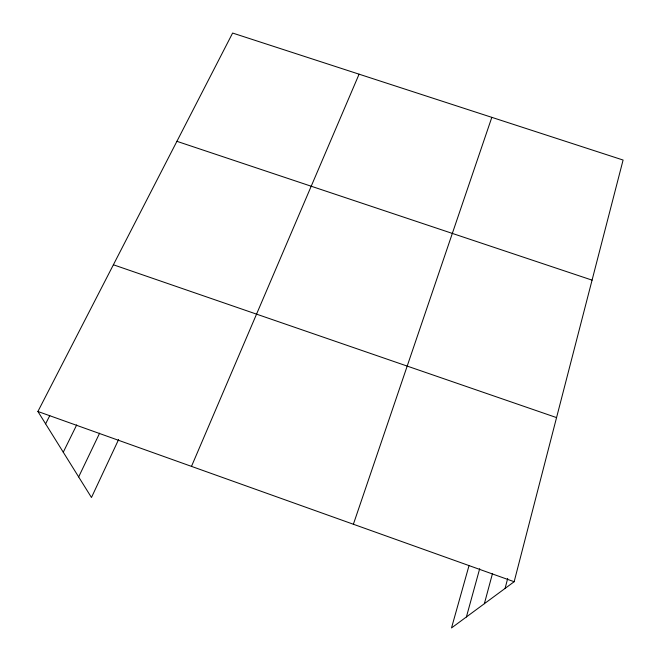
<?xml version="1.0" encoding="UTF-8"?>
<svg xmlns="http://www.w3.org/2000/svg" width="661" height="661" viewBox="0 0 661 661"><rect width="100%" height="100%" fill="white"/><g stroke="black" fill="none" stroke-linecap="round" stroke-linejoin="round"><path stroke-width="0.99" d="M468.963 565.808L451.504 627.95L514.159 581.721L623.092 160.045L232.614 33.05L37.908 411.481L91.466 497.502L118.625 439.507M505.087 588.414L507.689 578.474M484.364 603.708L492.495 573.508M466.393 616.969L479.696 568.683M353.379 524.247L491.825 117.352M191.492 466.377L359.088 74.181M78.659 476.928L99.621 433.17M63.266 452.207L76.693 424.916M45.601 423.841L49.798 415.587M176.908 141.322L592.074 280.132M113.386 264.772L556.554 417.595M37.908 411.481L514.159 581.721"/></g></svg>
